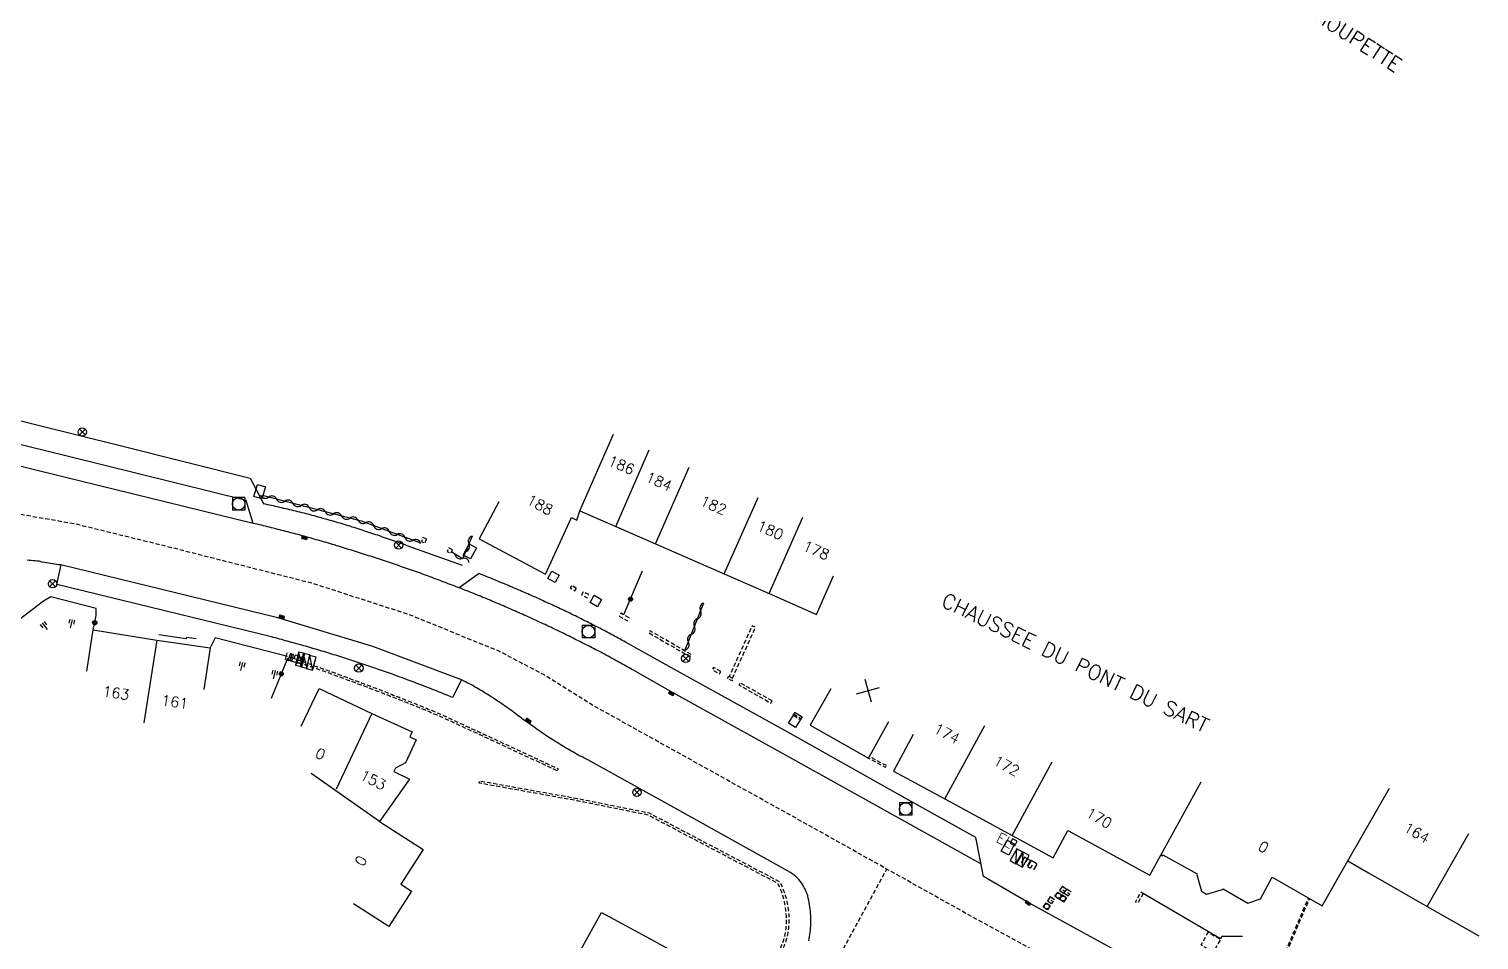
# Model space of a CAD drawing. Header units: millimetres. Extents: x 132999 to 134001, y 131000 to 132000.
# Drawn here: x 133826.9 to 134000, y 131318 to 131426.8 of the extents above; entities that cross this region are included whole.
import ezdxf
from ezdxf.enums import TextEntityAlignment as Align

# ---------------------------------------------------------------- set-up
doc = ezdxf.new("R2010")
doc.units = ezdxf.units.MM
doc.linetypes.add('DASHED', pattern=[0.75, 0.5, -0.25])
doc.layers.get('0').update_dxf_attribs({"linetype": 'CONTINUOUS'})
for name, color, linetype in [('W0001', 6, 'DASHED'), ('W0008', 7, 'CONTINUOUS'), ('W0017', 7, 'CONTINUOUS'), ('W0100', 7, 'CONTINUOUS'), ('W0105', 7, 'CONTINUOUS'), ('W0112', 1, 'DASHED'), ('W0211', 2, 'CONTINUOUS'), ('W0310', 3, 'CONTINUOUS'), ('W0322', 7, 'CONTINUOUS'), ('W0400', 7, 'CONTINUOUS'), ('W0412', 7, 'CONTINUOUS'), ('W0420', 7, 'CONTINUOUS'), ('W0430', 7, 'CONTINUOUS'), ('W0432', 7, 'CONTINUOUS'), ('W0469', 7, 'CONTINUOUS'), ('W0984', 7, 'CONTINUOUS'), ('W0989', 7, 'CONTINUOUS'), ('W0991', 7, 'CONTINUOUS'), ('W1102', 7, 'CONTINUOUS'), ('W1471', 7, 'CONTINUOUS')]:
    doc.layers.add(name, color=color, linetype=linetype)
doc.styles.get("Standard").update_dxf_attribs({"font": 'romans.shx', "width": 0.85})

# ---------------------------------------------------------------- blocks, each defined once
blk = doc.blocks.new('T400')
for p, q in [((-0.15, 0.3), (0.15, 0.3)), ((-0.15, -0.25), (-0.15, 0.3)), ((-0.15, 0.15), (0.15, 0.15)), ((-0.15, 0), (0.15, 0)), ((0.15, 0.3), (0.15, -0.25)), ((-0.15, -0.15), (0.15, -0.15)), ((-0.15, -0.25), (-0.15, -0.3)), ((-0.15, -0.3), (0.15, -0.3)), ((0.15, -0.3), (0.15, -0.25))]:
    blk.add_line(p, q)
blk = doc.blocks.new('T432')
at = {"flags": 128}
for points in [[(-0.4, 2.1), (-0.4, 1.3)], [(-0.39, 2.1), (0.41, 2.1)], [(0.8, 0.8), (-0.8, 0.8)], [(-0.8, 0.8), (-0.8, 0)], [(0.8, 0.8), (-0.8, 0)], [(-0.8, 0), (0.8, 0)], [(-0.4, 1.3), (0.4, 1.3)], [(0, 1.7), (0.4, 1.7)], [(0.4, 1.3), (0.4, 1.7)], [(0.8, 0), (0.8, 0.8)]]:
    blk.add_lwpolyline(points, dxfattribs=at)
blk = doc.blocks.new('t430')
at = {"flags": 128}
for points in [[(-0.4, 2.1), (0.4, 2.1)], [(-0.4, 2.1), (-0.4, 1.3)], [(0.8, 0.8), (-0.8, 0.8)], [(-0.8, 0.8), (-0.8, 0)], [(0.8, 0.8), (-0.8, 0)], [(-0.8, 0), (0.8, 0)], [(-0.4, 1.7), (0, 1.7)], [(-0.4, 1.3), (0.4, 1.3)], [(0.8, 0), (0.8, 0.8)]]:
    blk.add_lwpolyline(points, dxfattribs=at)
blk = doc.blocks.new('T420')
for p, q in [((0.75, 0.75), (-0.75, 0.75)), ((-0.75, 0.75), (-0.75, -0.75)), ((0.75, 0.75), (0.75, -0.75)), ((0.75, -0.75), (-0.75, -0.75))]:
    blk.add_line(p, q)
blk.add_ellipse((0, 0), major_axis=(-0.53, 0.53), ratio=1, start_param=3.926991, end_param=10.210176)
blk = doc.blocks.new('t112o')
at = {"color": 0, "linetype": 'Continuous'}
for p, q in [((-0.5, 0.5), (0.5, 0.5)), ((-0.5, -0.5), (-0.5, 0.5)), ((0.5, 0.5), (0.5, -0.5)), ((0.5, -0.5), (-0.5, -0.5))]:
    blk.add_line(p, q, dxfattribs=at)
blk = doc.blocks.new('t105o')
for p, q in [((-0.5, 0), (0.5, 0)), ((0.5, 0), (0.2, 0.1)), ((0.5, 0), (0.2, -0.1))]:
    blk.add_line(p, q)
blk = doc.blocks.new('t322o')
at = {"color": 0, "linetype": 'Continuous'}
for radius in [0.25, 0.15]:
    blk.add_circle((0, 0), radius, dxfattribs=at)
blk = doc.blocks.new('t310o')
at = {"color": 0, "linetype": 'Continuous'}
for centre, start, end in [((-0.5, 0.38), 216.8699, 323.1304), ((0.5, -0.37), 36.8699, 143.1303)]:
    blk.add_arc(centre, 0.625, start, end, dxfattribs=at)
blk = doc.blocks.new('t991o')
at = {"color": 0, "linetype": 'Continuous'}
for p, q in [((-1, 1), (1, -1)), ((-1, -1), (1, 1))]:
    blk.add_line(p, q, dxfattribs=at)
blk = doc.blocks.new('t412')
for p, q in [((-0.3, 1.2), (0.3, 1.2)), ((-0.3, 1.2), (-0.3, 0.6)), ((-0.3, 0.6), (0.3, 0.6)), ((-0.3, 0.3), (0.3, 0.3)), ((-0.3, -0.3), (-0.3, 0.3)), ((0, 0.9), (0.3, 0.9)), ((0.3, 0.9), (0.3, 0.6)), ((0.3, 0.3), (0.3, -0.3)), ((0.3, -0.3), (-0.3, -0.3))]:
    blk.add_line(p, q)
blk.add_ellipse((0, 0), major_axis=(0.212, 0.212), ratio=1, start_param=5.497787, end_param=11.780972)
blk = doc.blocks.new('t211o')
at = {"color": 0, "linetype": 'Continuous'}
for p, q in [((-0.29, 0.5), (-0.29, 0)), ((0, 1), (0, 0)), ((0.29, 0.5), (0.29, 0))]:
    blk.add_line(p, q, dxfattribs=at)
blk = doc.blocks.new('T1471')
at = {"color": 0, "linetype": 'Continuous', "flags": 128}
blk.add_lwpolyline([(-0.75, -0.5), (-0.75, 0.5), (0.75, 0.5), (0.75, -0.5), (-0.75, -0.5)], dxfattribs=at)
blk = doc.blocks.new('T469')
at = {"color": 0, "linetype": 'Continuous', "flags": 128}
for points in [[(-0.35, 0.35), (0.35, -0.35)], [(-0.35, -0.35), (0.35, 0.35)]]:
    blk.add_lwpolyline(points, dxfattribs=at)
at = {"color": 0, "linetype": 'Continuous'}
blk.add_circle((0, 0), 0.5, dxfattribs=at)

msp = doc.modelspace()

# ---------------------------------------------------------------- linework, layer by layer
at = {"layer": 'W0001', "flags": 128}
for points in [[(133973.61, 131302.06), (133938.96, 131321.05), (133921.19, 131331), (133894.32, 131345.95), (133888.4, 131349.64), (133883.14, 131352.42), (133872.4, 131356.8), (133860.84, 131360.55), (133843.05, 131365.06), (133832.34, 131367.69), (133823.74, 131369.18), (133815.23, 131370.06)], [(133900.12, 131272.8), (133929.29, 131326.46)]]:
    msp.add_lwpolyline(points, dxfattribs=at)
at = {"layer": 'W0008', "flags": 128}
for points in [[(133853.66, 131367.75), (133830.93, 131373.33), (133809.69, 131378.55), (133789.63, 131383.48)], [(133812.7, 131383.26), (133837.77, 131377.06), (133853.31, 131373.17), (133854.88, 131370.11)], [(133956.92, 131316.58), (133946.19, 131322.48), (133940.83, 131325.57), (133939.93, 131330.24), (133931.5, 131334.93), (133917.48, 131342.8), (133904.31, 131350.1), (133898.12, 131353.56), (133897.9, 131353.68), (133897.68, 131353.8), (133897.46, 131353.92), (133897.24, 131354.04), (133897.02, 131354.16), (133896.8, 131354.28), (133896.58, 131354.4), (133896.36, 131354.52), (133896.14, 131354.64), (133895.92, 131354.76), (133895.7, 131354.87), (133895.47, 131354.99), (133895.25, 131355.11), (133895.03, 131355.22), (133894.81, 131355.34), (133894.59, 131355.45), (133894.36, 131355.57), (133894.14, 131355.68), (133893.92, 131355.8), (133893.69, 131355.91), (133893.47, 131356.02), (133893.25, 131356.13), (133893.02, 131356.25), (133892.8, 131356.36), (133892.57, 131356.47), (133892.35, 131356.58), (133892.12, 131356.69), (133891.9, 131356.8), (133891.67, 131356.91), (133891.45, 131357.02), (133891.22, 131357.13), (133891, 131357.24), (133890.77, 131357.34), (133890.54, 131357.45), (133890.32, 131357.56), (133890.09, 131357.67), (133889.86, 131357.77), (133889.63, 131357.88), (133889.41, 131357.98), (133889.18, 131358.09), (133888.95, 131358.19), (133888.72, 131358.3), (133888.49, 131358.4), (133888.26, 131358.51), (133888.03, 131358.61), (133887.81, 131358.72), (133887.58, 131358.82), (133887.35, 131358.92), (133887.12, 131359.02), (133886.89, 131359.13), (133886.66, 131359.23), (133886.43, 131359.33), (133886.2, 131359.43), (133885.97, 131359.53), (133885.74, 131359.63), (133885.51, 131359.73), (133885.28, 131359.83), (133885.05, 131359.93), (133884.81, 131360.03), (133884.58, 131360.13), (133884.35, 131360.22), (133884.12, 131360.32), (133883.89, 131360.42), (133883.66, 131360.52), (133883.43, 131360.61), (133883.19, 131360.71), (133882.96, 131360.81), (133882.73, 131360.9), (133882.5, 131361), (133882.26, 131361.09), (133882.03, 131361.19), (133881.8, 131361.28), (133881.56, 131361.37), (133881.33, 131361.47), (133881.1, 131361.56), (133880.86, 131361.65), (133880.63, 131361.75), (133878.26, 131360.05), (133878.11, 131360.09), (133877.87, 131360.18), (133877.64, 131360.28), (133877.4, 131360.37), (133877.17, 131360.46), (133876.93, 131360.55), (133876.69, 131360.64), (133876.46, 131360.73), (133876.22, 131360.82), (133875.99, 131360.91), (133875.75, 131361), (133875.51, 131361.09), (133875.28, 131361.18), (133875.04, 131361.27), (133874.8, 131361.36), (133874.57, 131361.44), (133874.33, 131361.53), (133874.09, 131361.62), (133873.85, 131361.7), (133873.62, 131361.79), (133873.38, 131361.87), (133873.14, 131361.96), (133872.9, 131362.04), (133872.66, 131362.13), (133872.43, 131362.21), (133872.19, 131362.3), (133871.95, 131362.38), (133871.71, 131362.46), (133871.47, 131362.54), (133871.23, 131362.62), (133871, 131362.71), (133870.76, 131362.79), (133870.52, 131362.87), (133870.28, 131362.95), (133870.05, 131363.03), (133869.81, 131363.11), (133869.57, 131363.19), (133869.33, 131363.27), (133869.09, 131363.35), (133868.86, 131363.43), (133868.62, 131363.5), (133868.38, 131363.58), (133868.14, 131363.66), (133867.9, 131363.74), (133867.67, 131363.82), (133867.43, 131363.89), (133867.19, 131363.97), (133866.95, 131364.05), (133866.71, 131364.13), (133866.47, 131364.2), (133866.23, 131364.28), (133865.99, 131364.35), (133865.75, 131364.43), (133865.52, 131364.5), (133865.28, 131364.58), (133865.04, 131364.65), (133864.8, 131364.73), (133864.56, 131364.8), (133864.32, 131364.88), (133864.08, 131364.95), (133863.84, 131365.02), (133863.6, 131365.09), (133863.36, 131365.17), (133863.12, 131365.24), (133862.88, 131365.31), (133862.64, 131365.38), (133862.4, 131365.45), (133862.16, 131365.52), (133861.92, 131365.59), (133861.67, 131365.66), (133861.43, 131365.73), (133861.19, 131365.8), (133860.95, 131365.87), (133860.71, 131365.94), (133860.47, 131366.01), (133860.23, 131366.08), (133859.98, 131366.14), (133859.74, 131366.21), (133859.5, 131366.28), (133859.26, 131366.34), (133859.02, 131366.41), (133858.77, 131366.47), (133858.53, 131366.54), (133858.29, 131366.6), (133858.05, 131366.67), (133857.8, 131366.73), (133857.56, 131366.79), (133857.32, 131366.86), (133857.07, 131366.92), (133856.83, 131366.98), (133856.59, 131367.04), (133856.34, 131367.1), (133856.1, 131367.17), (133855.86, 131367.23), (133855.61, 131367.29), (133855.37, 131367.35), (133855.13, 131367.4), (133854.88, 131367.46), (133854.64, 131367.52), (133854.39, 131367.58), (133854.15, 131367.64), (133853.9, 131367.69), (133853.66, 131367.75), (133852.83, 131370.49), (133852.83, 131370.49), (133852.83, 131370.49), (133831.43, 131375.79), (133810.34, 131380.95)], [(133878.63, 131362.71), (133872.04, 131365.08), (133871.8, 131365.17), (133871.57, 131365.25), (133871.34, 131365.34), (133871.1, 131365.42), (133870.87, 131365.51), (133870.64, 131365.59), (133870.4, 131365.67), (133870.17, 131365.76), (133869.94, 131365.84), (133869.7, 131365.92), (133869.47, 131366), (133869.23, 131366.08), (133869, 131366.16), (133868.77, 131366.25), (133868.53, 131366.33), (133868.3, 131366.4), (133868.06, 131366.48), (133867.83, 131366.56), (133867.59, 131366.64), (133867.36, 131366.72), (133867.12, 131366.8), (133866.88, 131366.87), (133866.65, 131366.95), (133866.41, 131367.02), (133866.18, 131367.1), (133865.94, 131367.17), (133865.7, 131367.25), (133865.47, 131367.32), (133865.23, 131367.4), (133864.99, 131367.47), (133864.76, 131367.54), (133864.52, 131367.61), (133864.28, 131367.69), (133864.05, 131367.76), (133863.81, 131367.83), (133863.57, 131367.9), (133863.33, 131367.97), (133863.09, 131368.04), (133862.86, 131368.11), (133862.62, 131368.18), (133862.38, 131368.25), (133862.14, 131368.31), (133861.9, 131368.38), (133861.66, 131368.45), (133861.42, 131368.51), (133861.17, 131368.58), (133860.93, 131368.65), (133860.69, 131368.71), (133860.45, 131368.77), (133860.21, 131368.84), (133859.97, 131368.9), (133859.73, 131368.96), (133859.48, 131369.02), (133859.24, 131369.09), (133859, 131369.15), (133858.76, 131369.21), (133858.52, 131369.27), (133858.27, 131369.32), (133858.03, 131369.38), (133857.79, 131369.44), (133857.54, 131369.5), (133857.3, 131369.55), (133857.06, 131369.61), (133856.82, 131369.66), (133856.57, 131369.72), (133856.33, 131369.77), (133856.08, 131369.83), (133855.84, 131369.88), (133855.6, 131369.93), (133855.35, 131369.98), (133855.11, 131370.04), (133854.86, 131370.09)], [(133919.98, 131317.9), (133920.03, 131318.14), (133920.08, 131318.39), (133920.12, 131318.64), (133920.16, 131318.89), (133920.19, 131319.14), (133920.21, 131319.39), (133920.23, 131319.64), (133920.24, 131319.89), (133920.25, 131320.14), (133920.25, 131320.4), (133920.24, 131320.65), (133920.23, 131320.91), (133920.21, 131321.16), (133920.19, 131321.42), (133920.16, 131321.68), (133920.13, 131321.94), (133920.08, 131322.2), (133920.04, 131322.46), (133919.98, 131322.72), (133919.93, 131322.98), (133919.86, 131323.24), (133919.78, 131323.48), (133919.69, 131323.73), (133919.6, 131323.96), (133919.49, 131324.19), (133919.37, 131324.4), (133919.24, 131324.61), (133919.1, 131324.82), (133918.94, 131325.01), (133918.78, 131325.2), (133918.61, 131325.39), (133918.42, 131325.56), (133918.23, 131325.73), (133918.02, 131325.88), (133917.81, 131326.04), (133903.52, 131334), (133893.59, 131339.5), (133893.36, 131339.61), (133893.14, 131339.73), (133892.92, 131339.85), (133892.69, 131339.96), (133892.47, 131340.08), (133892.25, 131340.2), (133892.03, 131340.33), (133891.81, 131340.45), (133891.59, 131340.57), (133891.37, 131340.7), (133891.16, 131340.83), (133890.94, 131340.95), (133890.72, 131341.08), (133890.51, 131341.21), (133890.29, 131341.35), (133890.08, 131341.48), (133889.86, 131341.61), (133889.65, 131341.74), (133889.44, 131341.88), (133889.23, 131342.02), (133889.02, 131342.15), (133888.81, 131342.29), (133888.6, 131342.43), (133888.39, 131342.57), (133888.18, 131342.71), (133887.98, 131342.85), (133887.77, 131343), (133887.56, 131343.14), (133887.36, 131343.29), (133887.16, 131343.43), (133886.95, 131343.58), (133886.75, 131343.73), (133885.88, 131344.33), (133885.68, 131344.48), (133885.48, 131344.63), (133885.28, 131344.78), (133885.08, 131344.93), (133884.88, 131345.08), (133884.68, 131345.23), (133884.48, 131345.38), (133884.28, 131345.53), (133884.07, 131345.67), (133883.87, 131345.82), (133883.67, 131345.96), (133883.46, 131346.11), (133883.25, 131346.25), (133883.05, 131346.39), (133882.84, 131346.53), (133882.63, 131346.67), (133882.42, 131346.81), (133882.21, 131346.95), (133882, 131347.08), (133881.79, 131347.22), (133881.58, 131347.35), (133881.37, 131347.48), (133881.16, 131347.61), (133880.94, 131347.74), (133880.73, 131347.87), (133880.51, 131348), (133880.3, 131348.12), (133880.08, 131348.24), (133879.86, 131348.37), (133879.65, 131348.49), (133879.43, 131348.6), (133879.21, 131348.72), (133878.99, 131348.84), (133878.76, 131348.95), (133878.54, 131349.06), (133867.93, 131353.05), (133856.6, 131356.47), (133830.7, 131362.79), (133830.46, 131362.82), (133830.21, 131362.85), (133829.96, 131362.88), (133829.71, 131362.92), (133829.47, 131362.95), (133829.22, 131362.99), (133828.97, 131363.04), (133828.73, 131363.08), (133828.48, 131363.13), (133828.24, 131363.18), (133828.11, 131363.22), (133827.87, 131363.24), (133827.63, 131363.26), (133827.39, 131363.28), (133827.15, 131363.3), (133826.91, 131363.32), (133826.67, 131363.34)], [(133878.52, 131349.06), (133877.45, 131346.95), (133876.69, 131347.27), (133876.46, 131347.36), (133876.23, 131347.46), (133876, 131347.55), (133875.76, 131347.64), (133875.53, 131347.74), (133875.3, 131347.83), (133875.07, 131347.92), (133874.84, 131348.01), (133874.6, 131348.1), (133874.37, 131348.19), (133874.14, 131348.28), (133873.9, 131348.37), (133873.67, 131348.46), (133873.44, 131348.55), (133873.21, 131348.64), (133872.97, 131348.73), (133872.74, 131348.82), (133872.5, 131348.91), (133872.27, 131348.99), (133872.04, 131349.08), (133871.8, 131349.17), (133871.57, 131349.26), (133871.33, 131349.34), (133871.1, 131349.43), (133870.87, 131349.51), (133870.63, 131349.6), (133870.4, 131349.68), (133870.16, 131349.77), (133869.93, 131349.85), (133869.69, 131349.93), (133869.45, 131350.02), (133869.22, 131350.1), (133868.98, 131350.18), (133868.75, 131350.26), (133868.51, 131350.35), (133868.28, 131350.43), (133868.04, 131350.51), (133867.8, 131350.59), (133867.57, 131350.67), (133867.33, 131350.75), (133867.09, 131350.83), (133866.86, 131350.91), (133866.62, 131350.99), (133866.38, 131351.07), (133866.14, 131351.15), (133865.91, 131351.22), (133865.67, 131351.3), (133865.43, 131351.38), (133865.19, 131351.46), (133864.95, 131351.53), (133864.72, 131351.61), (133864.48, 131351.68), (133864.24, 131351.76), (133864, 131351.84), (133863.76, 131351.91), (133863.52, 131351.99), (133863.28, 131352.06), (133863.04, 131352.13), (133862.8, 131352.21), (133862.57, 131352.28), (133862.33, 131352.35), (133862.09, 131352.43), (133861.85, 131352.5), (133861.61, 131352.57), (133861.37, 131352.64), (133861.13, 131352.71), (133860.89, 131352.78), (133860.65, 131352.86), (133860.41, 131352.93), (133860.17, 131353), (133859.93, 131353.07), (133859.69, 131353.13), (133859.45, 131353.2), (133859.21, 131353.27), (133858.97, 131353.34), (133858.72, 131353.41), (133858.48, 131353.48), (133858.24, 131353.54), (133858, 131353.61), (133857.76, 131353.68), (133857.52, 131353.74), (133857.28, 131353.81), (133857.04, 131353.87), (133856.79, 131353.94), (133856.55, 131354.01), (133856.31, 131354.07), (133856.07, 131354.13), (133855.83, 131354.2), (133830.21, 131360.47), (133830.73, 131362.79)], [(133940.53, 131327.07), (133930.74, 131332.52), (133916.3, 131340.6), (133903.42, 131347.72), (133899.05, 131350.21), (133898.83, 131350.33), (133898.62, 131350.45), (133898.4, 131350.57), (133898.19, 131350.69), (133897.97, 131350.81), (133897.75, 131350.93), (133897.54, 131351.05), (133897.32, 131351.17), (133897.1, 131351.29), (133896.89, 131351.41), (133896.67, 131351.53), (133896.45, 131351.65), (133896.24, 131351.77), (133896.02, 131351.88), (133895.8, 131352), (133895.58, 131352.12), (133895.36, 131352.23), (133895.14, 131352.35), (133894.93, 131352.47), (133894.71, 131352.58), (133894.49, 131352.7), (133894.27, 131352.81), (133894.05, 131352.92), (133893.83, 131353.04), (133893.61, 131353.15), (133893.39, 131353.26), (133893.17, 131353.38), (133892.95, 131353.49), (133892.73, 131353.6), (133892.51, 131353.71), (133892.29, 131353.82), (133892.06, 131353.93), (133891.84, 131354.05), (133891.62, 131354.16), (133891.4, 131354.26), (133891.18, 131354.37), (133890.95, 131354.48), (133890.73, 131354.59), (133890.51, 131354.7), (133890.29, 131354.81), (133890.06, 131354.92), (133889.84, 131355.02), (133889.62, 131355.13), (133889.39, 131355.24), (133889.17, 131355.34), (133888.95, 131355.45), (133888.72, 131355.55), (133888.5, 131355.66), (133888.27, 131355.76), (133888.05, 131355.87), (133887.82, 131355.97), (133887.6, 131356.08), (133887.37, 131356.18), (133887.15, 131356.28), (133886.92, 131356.39), (133886.7, 131356.49), (133886.47, 131356.59), (133886.24, 131356.69), (133886.02, 131356.79), (133885.79, 131356.9), (133885.57, 131357), (133885.34, 131357.1), (133885.11, 131357.2), (133884.89, 131357.3), (133884.66, 131357.4), (133884.43, 131357.5), (133884.21, 131357.6), (133883.98, 131357.69), (133883.75, 131357.79), (133883.52, 131357.89), (133883.3, 131357.99), (133883.07, 131358.09), (133882.84, 131358.18), (133882.61, 131358.28), (133882.38, 131358.38), (133882.16, 131358.47), (133881.93, 131358.57), (133881.7, 131358.66), (133881.47, 131358.76), (133881.24, 131358.85), (133881.01, 131358.95), (133880.78, 131359.04), (133880.55, 131359.13), (133880.32, 131359.23), (133880.09, 131359.32), (133879.86, 131359.41), (133879.63, 131359.51), (133879.4, 131359.6), (133879.17, 131359.69), (133878.94, 131359.78), (133878.71, 131359.87), (133878.48, 131359.96), (133878.26, 131360.05)]]:
    msp.add_lwpolyline(points, dxfattribs=at)
at = {"layer": 'W0017', "flags": 128}
for points in [[(133846.83, 131353.98), (133845.72, 131354.13), (133845.61, 131353.95), (133842.4, 131354.43)], [(133971.76, 131318.4), (133969.29, 131318.39), (133969.14, 131318.11), (133959.64, 131323.69)]]:
    msp.add_lwpolyline(points, dxfattribs=at)
at = {"layer": 'W0100', "flags": 128}
for points in [[(133882.98, 131370.32), (133880.63, 131365.91), (133888.56, 131361.68), (133891.64, 131368.47), (133892.28, 131368.15), (133892.67, 131369.24), (133896.95, 131367.37), (133901.69, 131365.31), (133909.9, 131361.71), (133915.24, 131359.36), (133920.92, 131356.88), (133922.92, 131361.47)], [(133833.79, 131350.08), (133834.56, 131355.02), (133842.17, 131353.82), (133848.51, 131352.87), (133847.76, 131347.92)], [(133858.98, 131351.46), (133857.94, 131351.79)], [(133859.4, 131343.51), (133861.54, 131348.03), (133867.83, 131345.05), (133872.63, 131342.84), (133872.37, 131342.24), (133873.1, 131341.89), (133871.82, 131339.13), (133870.65, 131338.5), (133870.45, 131338.11), (133872.3, 131337.2), (133868.75, 131332.14), (133873.95, 131328.81), (133871.28, 131324.64), (133872.56, 131323.82), (133869.86, 131319.61), (133865.65, 131322.31)], [(133922.6, 131347.99), (133920.15, 131343.63), (133927.1, 131339.72), (133929.55, 131344.08)], [(133932.46, 131342.54), (133930.09, 131338.14), (133936.23, 131334.84), (133944.28, 131330.46), (133949.15, 131327.8), (133950.93, 131331.05), (133953.17, 131329.83), (133960.72, 131325.73), (133962.03, 131328.12), (133962.19, 131328.03), (133962.27, 131328.16), (133966.34, 131325.88), (133966.31, 131325.76), (133966.86, 131323.8), (133967.47, 131323.46), (133969.39, 131324.02), (133969.44, 131324.09), (133972.42, 131322.39), (133973.9, 131322.91), (133975.29, 131325.47), (133981.27, 131322.05), (133984.35, 131327.43), (133986.81, 131326.02), (133993.83, 131322), (134000, 131318.49)], [(133892.83, 131316.9), (133895.23, 131321.28), (133901.03, 131318.11), (133906.82, 131314.94), (133905.3, 131312.14), (133903.43, 131308.67), (133900.05, 131302.43), (133895.66, 131304.81)]]:
    msp.add_lwpolyline(points, dxfattribs=at)
msp.add_lwpolyline([(133944.59, 131329.25), (133944.86, 131329.78), (133944.31, 131330.06), (133944.04, 131329.56)], close=True, dxfattribs=at)
at = {"layer": 'W0112', "flags": 128}
for points in [[(133874.35, 131365.89), (133873.91, 131366.06), (133873.73, 131365.58), (133874.17, 131365.41)], [(133877.45, 131364.61), (133876.98, 131364.82), (133876.8, 131364.41), (133877.26, 131364.2)], [(133892.25, 131359.97), (133891.69, 131360.34), (133891.5, 131360.05), (133892.06, 131359.68)], [(133893.72, 131359.24), (133893.05, 131359.59), (133892.86, 131359.23), (133893.52, 131358.87)], [(133898.53, 131356.45), (133897.55, 131357.02), (133897.36, 131356.68), (133898.33, 131356.11)], [(133905.93, 131352.09), (133901.02, 131354.93), (133900.88, 131354.68), (133905.79, 131351.84)], [(133889.94, 131338.21), (133876.07, 131344.65), (133875.84, 131344.75), (133875.61, 131344.84), (133875.38, 131344.94), (133875.15, 131345.03), (133874.92, 131345.13), (133874.69, 131345.22), (133874.46, 131345.32), (133874.22, 131345.42), (133873.99, 131345.51), (133873.76, 131345.6), (133873.53, 131345.7), (133873.3, 131345.79), (133873.07, 131345.89), (133872.83, 131345.98), (133872.6, 131346.07), (133872.37, 131346.17), (133872.14, 131346.26), (133871.91, 131346.35), (133871.67, 131346.45), (133871.44, 131346.54), (133871.21, 131346.63), (133870.98, 131346.72), (133870.74, 131346.82), (133870.51, 131346.91), (133870.28, 131347), (133870.05, 131347.09), (133869.81, 131347.18), (133869.58, 131347.27), (133869.35, 131347.36), (133869.11, 131347.45), (133868.88, 131347.54), (133868.65, 131347.63), (133868.41, 131347.72), (133868.18, 131347.81), (133867.95, 131347.9), (133867.71, 131347.99), (133867.48, 131348.08), (133867.25, 131348.17), (133867.02, 131348.26), (133866.78, 131348.34), (133866.55, 131348.43), (133866.32, 131348.52), (133866.09, 131348.6), (133865.86, 131348.69), (133865.63, 131348.78), (133865.4, 131348.86), (133865.16, 131348.95), (133864.93, 131349.03), (133864.7, 131349.12), (133864.47, 131349.21), (133864.24, 131349.29), (133864.01, 131349.37), (133863.77, 131349.46), (133863.54, 131349.54), (133863.31, 131349.63), (133863.08, 131349.71), (133862.84, 131349.8), (133862.61, 131349.88), (133862.38, 131349.96), (133862.15, 131350.04), (133861.91, 131350.13), (133861.68, 131350.21), (133861.45, 131350.29), (133861.22, 131350.37), (133860.98, 131350.46), (133860.75, 131350.54), (133860.52, 131350.62), (133860.28, 131350.7), (133860.05, 131350.78), (133859.82, 131350.86), (133859.58, 131350.94), (133859.35, 131351.02), (133859.12, 131351.1), (133858.88, 131351.18), (133858.97, 131351.44), (133859.2, 131351.36), (133859.44, 131351.28), (133859.67, 131351.2), (133859.91, 131351.12), (133860.14, 131351.04), (133860.37, 131350.96), (133860.61, 131350.88), (133860.84, 131350.79), (133861.07, 131350.71), (133861.31, 131350.63), (133861.54, 131350.55), (133861.77, 131350.47), (133862.01, 131350.38), (133862.24, 131350.3), (133862.47, 131350.22), (133862.7, 131350.13), (133862.94, 131350.05), (133863.17, 131349.97), (133863.4, 131349.88), (133863.63, 131349.8), (133863.87, 131349.71), (133864.1, 131349.63), (133864.33, 131349.54), (133864.56, 131349.46), (133864.79, 131349.37), (133865.03, 131349.29), (133865.26, 131349.2), (133865.49, 131349.12), (133865.72, 131349.03), (133865.95, 131348.94), (133866.19, 131348.86), (133866.42, 131348.77), (133866.65, 131348.68), (133866.88, 131348.6), (133867.11, 131348.51), (133867.34, 131348.42), (133867.58, 131348.33), (133867.81, 131348.24), (133868.04, 131348.16), (133868.28, 131348.07), (133868.51, 131347.98), (133868.75, 131347.89), (133868.98, 131347.8), (133869.21, 131347.71), (133869.45, 131347.61), (133869.68, 131347.52), (133869.91, 131347.43), (133870.15, 131347.34), (133870.38, 131347.25), (133870.61, 131347.16), (133870.84, 131347.07), (133871.08, 131346.98), (133871.31, 131346.88), (133871.54, 131346.79), (133871.77, 131346.7), (133872.01, 131346.61), (133872.24, 131346.51), (133872.47, 131346.42), (133872.7, 131346.33), (133872.94, 131346.23), (133873.17, 131346.14), (133873.4, 131346.04), (133873.63, 131345.95), (133873.86, 131345.86), (133874.1, 131345.76), (133874.33, 131345.67), (133874.56, 131345.57), (133874.79, 131345.48), (133875.02, 131345.38), (133875.25, 131345.28), (133875.48, 131345.19), (133875.72, 131345.09), (133875.95, 131345), (133876.18, 131344.9), (133890.05, 131338.45)], [(133909.5, 131350.05), (133908.62, 131350.54), (133908.46, 131350.26), (133909.34, 131349.77)], [(133910.45, 131349.51), (133910.96, 131349.2), (133910.79, 131348.93), (133910.28, 131349.24)], [(133915.61, 131346.54), (133911.79, 131348.71), (133911.64, 131348.45), (133915.46, 131346.28)], [(133918.18, 131344.99), (133918.99, 131344.48), (133918.89, 131344.32), (133918.08, 131344.83)], [(133929.26, 131338.81), (133927.2, 131339.91), (133927.1, 131339.72), (133929.16, 131338.62)], [(133912.9, 131311.79), (133914.13, 131312.11), (133916.18, 131316.24), (133916.31, 131316.46), (133916.43, 131316.67), (133916.54, 131316.89), (133916.65, 131317.1), (133916.74, 131317.32), (133916.83, 131317.54), (133916.91, 131317.76), (133916.99, 131317.99), (133917.06, 131318.21), (133917.11, 131318.44), (133917.17, 131318.68), (133917.21, 131318.91), (133917.25, 131319.15), (133917.28, 131319.39), (133917.3, 131319.63), (133917.32, 131319.87), (133917.33, 131320.12), (133917.33, 131320.37), (133917.33, 131320.61), (133917.32, 131320.86), (133917.3, 131321.1), (133917.28, 131321.34), (133917.26, 131321.58), (133917.22, 131321.82), (133917.18, 131322.06), (133917.14, 131322.29), (133917.09, 131322.53), (133917.04, 131322.76), (133916.97, 131322.99), (133916.91, 131323.22), (133916.83, 131323.45), (133916.75, 131323.68), (133916.67, 131323.91), (133916.58, 131324.14), (133916.48, 131324.36), (133916.38, 131324.59), (133916.31, 131324.73), (133900.81, 131332.9), (133892.34, 131334.61), (133880.63, 131336.72), (133880.68, 131337), (133892.39, 131334.89), (133900.91, 131333.17), (133916.52, 131324.94), (133916.63, 131324.71), (133916.74, 131324.48), (133916.84, 131324.25), (133916.93, 131324.01), (133917.02, 131323.78), (133917.1, 131323.54), (133917.18, 131323.31), (133917.25, 131323.07), (133917.31, 131322.83), (133917.37, 131322.59), (133917.42, 131322.35), (133917.46, 131322.1), (133917.5, 131321.86), (133917.54, 131321.61), (133917.56, 131321.37), (133917.59, 131321.12), (133917.6, 131320.87), (133917.61, 131320.62), (133917.61, 131320.37), (133917.61, 131320.11), (133917.6, 131319.86), (133917.58, 131319.61), (133917.56, 131319.35), (133917.53, 131319.11), (133917.49, 131318.86), (133917.44, 131318.62), (133917.39, 131318.38), (133917.33, 131318.14), (133917.26, 131317.9), (133917.18, 131317.67), (133917.1, 131317.44), (133917, 131317.21), (133916.9, 131316.98), (133916.79, 131316.76), (133916.68, 131316.54), (133916.56, 131316.32), (133916.42, 131316.1), (133914.33, 131311.87), (133912.97, 131311.51)], [(133959.92, 131323.54), (133959.27, 131322.37), (133958.99, 131322.52), (133959.64, 131323.69)], [(133976.75, 131315.83), (133979.75, 131322.89), (133979.59, 131322.96), (133976.59, 131315.9)], [(133968.29, 131316.56), (133966.84, 131317.39), (133967.67, 131318.92), (133969.15, 131318.06)]]:
    msp.add_lwpolyline(points, close=True, dxfattribs=at)
msp.add_lwpolyline([(133910.86, 131349.25), (133913.63, 131355.34), (133913.23, 131355.52), (133910.49, 131349.48)], dxfattribs=at)
at = {"layer": 'W0211', "flags": 128}
for points in [[(133834.91, 131356.77), (133834.91, 131357.59), (133829.49, 131358.99), (133828.61, 131358.47), (133825.76, 131356.26)], [(133857.77, 131351.84), (133849.12, 131354.07), (133848.51, 131352.87)]]:
    msp.add_lwpolyline(points, dxfattribs=at)
at = {"layer": 'W0310', "flags": 128}
for points in [[(133873.65, 131365.37), (133866.58, 131368.03), (133854.78, 131371.08)], [(133879.8, 131366.23), (133878.66, 131363.53), (133877.37, 131364.33)], [(133905.24, 131352.64), (133907.44, 131358.25)]]:
    msp.add_lwpolyline(points, dxfattribs=at)
at = {"layer": 'W0322', "flags": 128}
for points in [[(133897.92, 131356.86), (133900.14, 131362.1)], [(133834.56, 131355.02), (133834.92, 131356.75)], [(133857.77, 131351.63), (133855.81, 131346.85)]]:
    msp.add_lwpolyline(points, dxfattribs=at)
at = {"layer": 'W1102', "flags": 128}
for points in [[(133892.67, 131369.24), (133896.67, 131378.41)], [(133896.95, 131367.37), (133900.94, 131376.54)], [(133901.69, 131365.31), (133905.71, 131374.47)], [(133909.9, 131361.71), (133913.93, 131370.86)], [(133915.24, 131359.36), (133919.27, 131368.51)], [(133842.17, 131353.82), (133840.61, 131343.94)], [(133867.83, 131345.05), (133863.56, 131336.01)], [(133936.23, 131334.84), (133941.01, 131343.62)], [(133944.28, 131330.46), (133949.06, 131339.25)], [(133868.75, 131332.14), (133860.57, 131337.88)], [(133962.03, 131328.12), (133966.84, 131336.89)], [(133984.35, 131327.43), (133989.33, 131336.11)], [(133993.83, 131322), (133998.78, 131330.69)]]:
    msp.add_lwpolyline(points, dxfattribs=at)

# ---------------------------------------------------------------- block references
at = {"layer": 'W0105'}
for p, rotation in [((133857.94, 131351.79), 251.5925921821953), ((133858.98, 131351.46), 253.2884150104166)]:
    msp.add_blockref('t105o', p, dxfattribs=dict(at, rotation=rotation))
at = {"layer": 'W0112'}
for p, rotation in [((133889.5, 131361.36), 330.4454237138919), ((133894.57, 131358.48), 150.4454237138919)]:
    msp.add_blockref('t112o', p, dxfattribs=dict(at, rotation=rotation))
at = {"layer": 'W0211'}
for p, rotation in [((133828.5, 131355.86), 217.8294068192456), ((133832.09, 131356.25), 165.5828728279422), ((133852.43, 131351.15), 165.5667622448921), ((133856.31, 131350.16), 165.5667622448921)]:
    msp.add_blockref('t211o', p, dxfattribs=dict(at, rotation=rotation))
at = {"layer": 'W0310'}
for p, rotation in [((133855.49, 131370.9), 165.5202138068785), ((133857.43, 131370.4), 165.5202138068785), ((133859.37, 131369.9), 165.5202138068785), ((133861.3, 131369.39), 165.5202138068785), ((133863.24, 131368.89), 165.5202138068785), ((133865.18, 131368.39), 165.5202138068785), ((133867.1, 131367.84), 159.3610649823205), ((133868.97, 131367.13), 159.3610649823205), ((133870.84, 131366.43), 159.3610649823205), ((133872.71, 131365.72), 159.3610649823205), ((133879.41, 131365.31), 246.9447210267763), ((133878.6, 131363.56), 148.1146839530495), ((133907.07, 131357.3), 68.58232646950145), ((133906.34, 131355.44), 68.58232646950145), ((133905.61, 131353.58), 68.58232646950145)]:
    msp.add_blockref('t310o', p, dxfattribs=dict(at, rotation=rotation))
at = {"layer": 'W0322'}
for p, rotation in [((133898.7, 131358.7), 67.04273492341325), ((133857.01, 131349.78), 247.6775427646235)]:
    msp.add_blockref('t322o', p, dxfattribs=dict(at, rotation=rotation))
msp.add_blockref('t322o', (133834.74, 131355.88), dxfattribs=at)
at = {"layer": 'W0400'}
for p, rotation in [((133859.76, 131366.01), 254.5361326807925), ((133857.08, 131356.58), 73.19008330483642), ((133903.58, 131347.44), 241.0506260181891), ((133886.52, 131344.18), 55.46218377303674), ((133946.13, 131322.39), 232.9880948914752)]:
    msp.add_blockref('T400', p, dxfattribs=dict(at, rotation=rotation))
at = {"layer": 'W0412'}
for p, rotation in [((133948.4, 131322), 326.6188448188099), ((133949.79, 131323.27), 323.6399315363655), ((133950.34, 131322.94), 323.6651315497078)]:
    msp.add_blockref('t412', p, dxfattribs=dict(at, rotation=rotation))
at = {"layer": 'W0420'}
for p in [(133851.92, 131370.09), (133851.92, 131370.09), (133893.68, 131354.82), (133931.55, 131333.63)]:
    msp.add_blockref('T420', p, dxfattribs=at)
at = {"layer": 'W0430', "rotation": 240.0338783304041}
msp.add_blockref('t430', (133944.43, 131328.19), dxfattribs=at)
at = {"layer": 'W0432'}
for p, rotation in [((133859.66, 131351.42), 77.1881703916182), ((133860.23, 131351.25), 77.46701514633361), ((133860.95, 131350.99), 75.06692735389568), ((133945.2, 131327.77), 240.0338783306862)]:
    msp.add_blockref('T432', p, dxfattribs=dict(at, rotation=rotation))
at = {"layer": 'W0469'}
for p in [(133833.25, 131378.67), (133871.02, 131365.16), (133829.7, 131360.54), (133866.27, 131350.46), (133905.3, 131351.62), (133899.47, 131335.62)]:
    msp.add_blockref('T469', p, dxfattribs=at)
at = {"layer": 'W0991', "rotation": 330.6701079702282}
msp.add_blockref('t991o', (133927.06, 131347.78), dxfattribs=at)
at = {"layer": 'W1471'}
for p, rotation in [((133854.43, 131371.55), 252.7766693342745), ((133879.52, 131364.4), 242.3779349749031), ((133918.38, 131344.27), 238.3957444962517), ((133943.76, 131329.02), 62.69835287682805)]:
    msp.add_blockref('T1471', p, dxfattribs=dict(at, rotation=rotation))

# ---------------------------------------------------------------- texts
at = {"layer": 'W0984'}
msp.add_text('EL', height=1.25, rotation=332.6544, dxfattribs=at).set_placement((133943.39, 131329.89), align=Align.MIDDLE)
at = {"layer": 'W0989'}
for s, rotation, p in [("RUE DU BOIS DE L' HOUPETTE", 327.0281, (133975.39, 131432.09)), ('CHAUSSEE DU PONT DU SART', 334.176, (133951.79, 131351.09))]:
    msp.add_text(s, height=1.75, rotation=rotation, dxfattribs=at).set_placement(p, align=Align.MIDDLE)
at = {"layer": 'W0991'}
for s, rotation, p in [('186', 336.4214, (133897.61, 131374.72)), ('184', 336.4759, (133902.11, 131372.76)), ('188', 331.9124, (133887.89, 131369.97)), ('182', 336.316, (133908.61, 131369.92)), ('180', 336.2352, (133915.39, 131366.94)), ('178', 336.4961, (133920.87, 131364.54)), ('163', 351.0431, (133837.28, 131347.5)), ('161', 351.4408, (133844.3, 131346.42)), ('174', 331.7542, (133936.47, 131342.65)), ('0', 334.6986, (133861.69, 131340.21)), ('172', 331.4704, (133943.6, 131338.8)), ('153', 332.6919, (133867.98, 131337.1)), ('170', 330.0444, (133954.64, 131332.57)), ('164', 330.2006, (133992.57, 131330.79)), ('0', 329.766, (133974.27, 131329.09)), ('0', 57.8291, (133866.52, 131327.44))]:
    msp.add_text(s, height=1.25, rotation=rotation, dxfattribs=at).set_placement(p, align=Align.MIDDLE)

doc.saveas('drawing.dxf')
